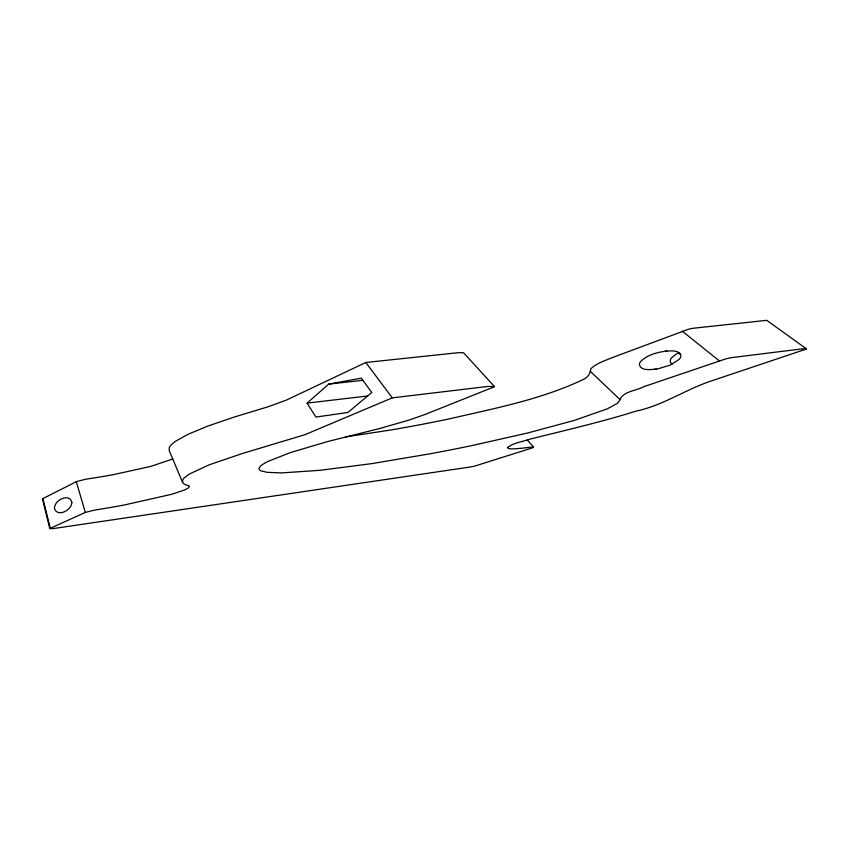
<?xml version="1.0" encoding="UTF-8"?>
<svg xmlns="http://www.w3.org/2000/svg" width="849" height="849" viewBox="0 0 849 849"><rect width="100%" height="100%" fill="white"/><g stroke="black" fill="none" stroke-linecap="round" stroke-linejoin="round"><path stroke-width="1.27" d="M49.804 528.513L85.335 512.446L93.708 510.291A34.48 8.405 -9.3 0 1 98.972 509.358L103.09 508.71A212.568 51.789 -9.3 0 0 124.325 504.985L171.456 494.351L184.562 489.99L188.117 488.196L189.412 486.371A11.769 2.865 -9.3 0 0 187.862 485.458A41.23 10.05 -9.3 0 1 182.482 482.211L169.184 450.501L169.354 447.359L170.522 445.555L175.127 441.491L188 434.306L207.994 426.018L234.483 416.976L268.592 406.618L286.304 400.134L365.802 362.491L457.834 352.728L463.543 352.696L494.405 386.528A3.523 0.86 -9.3 0 1 494.468 386.73L425.2 414.408L409.25 420.011L380.119 428.384L327.343 441.629L290.379 452.581L267.095 461.76L261.216 465.358L259.009 468.224A27.773 6.76 -9.3 0 0 260.983 470.845L267.223 472.341L281.783 472.904L320.593 470.261L371.777 463.628L430.082 453.801A478.305 116.525 -9.3 0 0 471.556 445.651L527.94 432.926L574.54 420.34L607.131 408.91L617.181 403.498L619.834 400.261C622.391 391.283 636.485 390.837 643.744 386.698L725.704 358.904A34.777 8.469 -9.3 0 1 731.403 357.652L801.944 348.897L806.55 348.981L712.237 380.649C686.109 389.075 663.356 405.387 636.113 411.107C600.89 422.176 564.872 430.379 529.097 439.379C521.976 441.958 513.327 442.679 507.447 447.635C508.774 451.456 539.359 444.897 532.079 447.996L474.358 466.197A32.559 7.928 -9.3 0 1 470.473 466.961L52.723 528.672L49.794 528.566L42.45 498.979A2.239 0.541 -9.3 0 1 42.917 498.565M307.094 403.116L328.712 384.119L361.334 378.134L371.777 392.503L347.888 412.465L315.892 417.071L307.094 403.116L367.617 395.984M172.761 458.98L150.772 466.398L113.904 474.527A170.437 41.516 -9.3 0 1 93.401 478.029L89.421 478.634A27.784 6.771 -9.3 0 0 85.388 479.314L76.633 481.532L42.896 498.565L50.271 528.195M494.405 386.528L487.835 386.444L392.291 397.852L304.759 434.762L242.103 453.578L209.236 464.806L189.253 474.082L184.244 477.807L182.928 479.43L182.535 482.2M806.465 348.854L766.955 320.487A3.099 0.753 -9.3 0 0 766.594 320.349L692.444 328.34A28.028 6.824 -9.3 0 0 688.39 329.274L611.885 357.758C604.647 360.846 596.582 363.192 590.819 368.784C590.501 373.847 587.423 378.017 582.138 380.012C540.431 399.667 494.574 408.39 449.928 418.737A378.803 92.276 -9.3 0 1 390.466 430.05L345.49 436.927M666.921 351.019C657.699 352.155 647.861 354.617 640.963 361.207A55.058 13.414 -9.3 0 0 639.424 363.701C639.467 371.395 651.098 369.495 656.277 369.092M328.712 384.119L362.905 380.288M665.595 351.168C670.381 350.881 680.866 349.597 680.834 356.622A54.983 13.393 -9.3 0 1 678.998 359.53L669.787 365.303L657.901 368.806A12.937 3.152 -9.3 0 1 654.95 369.251M672.164 364.147L670.349 362.258L670.307 360.072A52.914 12.894 -9.3 0 1 671.846 357.599L675.666 354.521A39.51 9.626 -9.3 0 1 679.062 352.643M682.225 331.142L719.156 360.761M679.062 353.099L680.771 354.511M590.204 371.215L619.781 399.37M527.218 439.899L533.639 447.211M365.802 362.491L392.291 397.852M76.293 481.691L85.335 512.446M71.815 502.343L71.804 502.778A95.926 23.369 -9.3 0 1 71.061 505.579C68.811 511.385 57.35 516.532 54.569 508.827A93.326 22.732 -9.3 0 1 55.609 504.242C58.178 498.533 70.085 494.044 71.815 502.343"/></g></svg>
